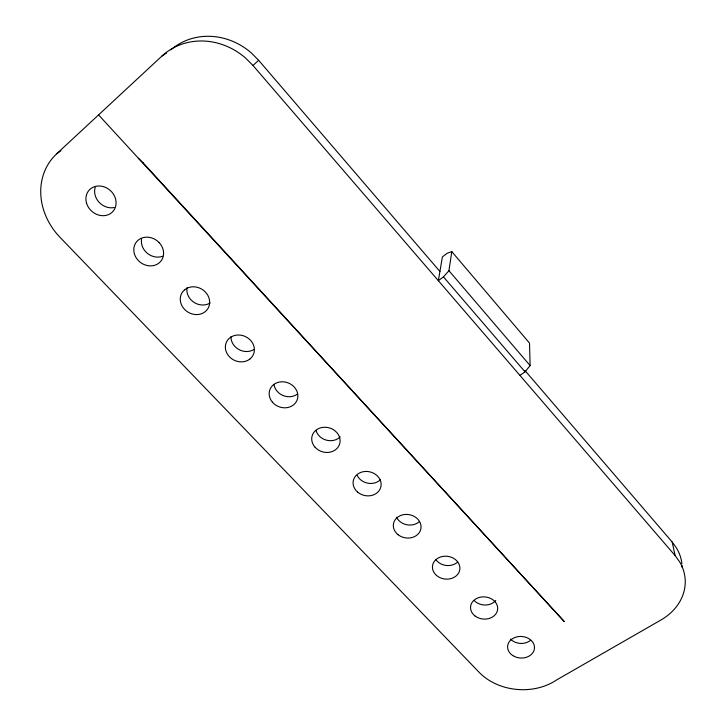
<?xml version="1.0" encoding="UTF-8"?>
<svg xmlns="http://www.w3.org/2000/svg" width="726" height="726" viewBox="0 0 726 726"><rect width="100%" height="100%" fill="white"/><g stroke="black" fill="none" stroke-linecap="round" stroke-linejoin="round"><path stroke-width="1.09" d="M448.94 270.716L451.799 251.623L447.243 253.211L442.397 256.886L438.359 280.699L443.459 276.869L448.94 270.716L530.107 365.586L525.052 371.866L519.934 375.415M143.194 162.96L564.265 621.556L98.564 114.899M161.853 56.129A66.674 60.92 49.6 0 1 245.452 57.944L252.984 65.485L675.116 555.572L679.654 561.86A56.51 46.119 -2 0 1 660.896 620.031L556.797 679.835A53.878 43.152 4 0 1 479.087 672.258L60.077 237.393A63.897 55.711 41.8 0 1 56.664 153.812L161.853 56.129L166.581 53.016M252.984 65.485L258.628 60.285L251.278 52.889A65.267 59.795 50.3 0 0 173.051 48.061M56.664 153.812L60.939 150.736M210.086 302.933L209.542 303.305A14.874 13.186 31.7 0 1 198.815 304.493L196.637 303.749A14.874 13.186 31.7 0 1 187.018 287.668M253.755 349.551L253.211 349.905A14.556 12.905 26.2 0 1 234.879 346.447L233.482 344.723A14.556 12.905 26.2 0 1 230.968 336.719M138.394 158.268L143.385 163.15M474.241 600.565L475.666 601.863A13.367 10.972 5.4 0 0 495.767 600.484M258.628 60.285L439.92 271.47M525.007 370.587L672.176 542.004L676.632 548.212A55.466 45.538 -2.2 0 1 681.914 563.739M443.459 276.869L525.052 371.866M451.799 251.623L529.517 343.089L530.107 365.586M672.176 542.004L675.116 555.572M114.218 207.536A15.645 13.694 42.2 0 1 99.163 202.363A15.645 13.694 42.2 0 1 95.197 187.272M340.195 436.889A14.066 12.269 16.5 0 1 326.482 440.183A14.066 12.269 16.5 0 1 316.01 430.563M457.444 562.214A13.522 11.289 7.3 0 1 435.791 559.528M380.342 479.804A13.858 11.943 12.8 0 1 357.192 475.403M530.534 640.35A13.231 10.663 3.9 0 1 510.514 639.071M419.41 521.567A13.685 11.616 9.8 0 1 400.253 521.794L398.755 520.424A13.685 11.616 9.8 0 1 396.55 517.211M297.406 394.1A14.293 12.596 21 0 1 283.004 395.507A14.293 12.596 21 0 1 273.947 384.344M162.633 256.26A15.228 13.449 37.2 0 1 145.744 251.813L144.247 249.989A15.228 13.449 37.2 0 1 141.543 239.271M170.846 49.876A65.267 59.795 50.3 0 1 172.307 48.66M682.068 565.527A55.466 45.538 -2.2 0 1 682.15 567.333M184.613 289.792L183.106 291.28A15.164 13.395 31.4 0 0 190.285 313.305L192.508 314.059A15.164 13.395 31.4 0 0 203.434 312.87L205.204 311.672A15.164 13.395 31.4 0 0 201.792 289.175L199.659 288.095A15.164 13.395 31.4 0 0 184.613 289.792M249.826 359.089L248.056 360.241A14.847 13.095 25.9 0 1 229.371 356.72L227.937 354.969A14.847 13.095 25.9 0 1 229.071 338.507A14.847 13.095 25.9 0 1 246.84 337.327L248.755 338.652A14.847 13.095 25.9 0 1 249.826 359.089M474.94 615.911L473.488 614.595A13.612 11.108 5.5 0 1 475.657 599.014A13.612 11.108 5.5 0 1 494.778 601.446L495.967 602.943A13.612 11.108 5.5 0 1 492.555 616.973A13.612 11.108 5.5 0 1 474.94 615.911M398.102 534.735L396.577 533.356A13.939 11.77 9.8 0 1 398.256 516.758A13.939 11.77 9.8 0 1 417.84 519.19L419.102 520.769A13.939 11.77 9.8 0 1 416.098 535.734A13.939 11.77 9.8 0 1 398.102 534.735M159.185 242.638L157.388 240.978A15.545 13.667 36.8 0 0 138.076 240.261A15.545 13.667 36.8 0 0 136.733 258.619L138.258 260.48A15.545 13.667 36.8 0 0 159.293 262.794A15.545 13.667 36.8 0 0 159.185 242.638M272.395 402.131A14.565 12.778 20.8 0 0 296.934 400.453A14.565 12.778 20.8 0 0 281.198 381.822A14.565 12.778 20.8 0 0 272.395 402.131M314.775 446.907A14.329 12.442 16.4 0 0 339.096 445.383A14.329 12.442 16.4 0 0 323.832 427.278A14.329 12.442 16.4 0 0 314.775 446.907M357.455 491.938A14.121 12.106 12.8 0 0 380.76 487.282A14.121 12.106 12.8 0 0 363.118 471.737A14.121 12.106 12.8 0 0 357.455 491.938M512.837 655.596A13.467 10.781 4 0 0 534.381 648.999A13.467 10.781 4 0 0 515.905 637.138A13.467 10.781 4 0 0 512.837 655.596M86.503 203.008A15.972 13.921 41.8 0 0 111.886 212.5A15.972 13.921 41.8 0 0 104.617 187.027A15.972 13.921 41.8 0 0 86.503 203.008M436.444 575.382A13.767 11.434 7.4 0 0 459.431 571.18A13.767 11.434 7.4 0 0 442.624 556.452A13.767 11.434 7.4 0 0 436.444 575.382"/></g></svg>
